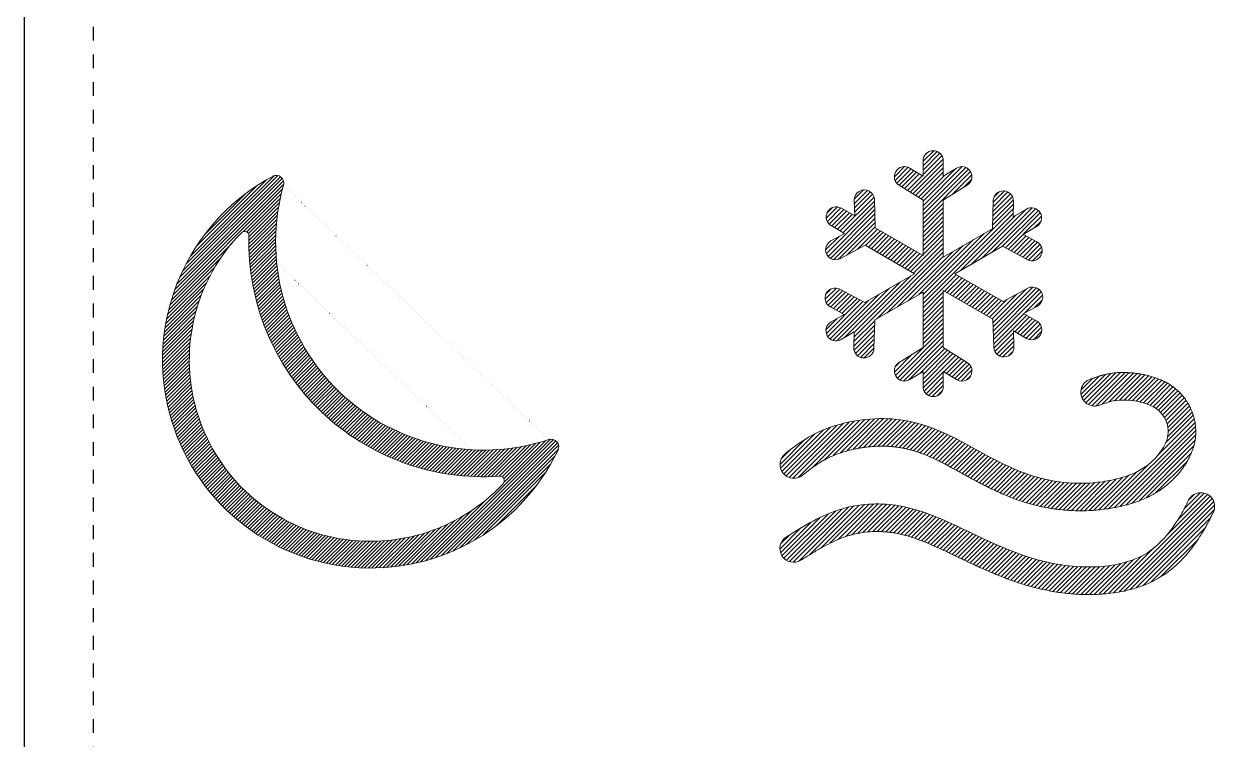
# Model space of a CAD drawing. Header units: inches. Extents: x 780 to 990, y -100 to 199.
# Drawn here: x 828.77 to 846.25, y 112.58 to 122.92 of the extents above; entities that cross this region are included whole.
import ezdxf

# ---------------------------------------------------------------- set-up
doc = ezdxf.new("R2010")
doc.units = ezdxf.units.IN
doc.header["$MEASUREMENT"] = 0
doc.linetypes.add('DOT', pattern=[0.2, 0.1, -0.1])
doc.layers.add('05___PRT_ALL_DTM_CSYS', color=7, linetype='Continuous')
pattern_1 = [(45, (-526.25476, 733.38733), (-0.0320920678, 0.0320920678), [])]

msp = doc.modelspace()

# ---------------------------------------------------------------- hatches: boundary and pattern name
at = {"lineweight": 0}
h = msp.add_hatch(dxfattribs=at)
h.set_pattern_fill('ANSI31', color=256, scale=0.014294)
h.set_pattern_definition(pattern_1)
h.paths.add_polyline_path([(842.052, 118.246), (842.052, 119.073), (842.77, 118.658), (842.782, 118.252, 1), (843.074, 118.261), (843.067, 118.487), (843.257, 118.377, 1), (843.403, 118.63), (843.213, 118.739), (843.412, 118.847, 1), (843.274, 119.104), (842.916, 118.911), (842.22, 119.313), (842.909, 119.71), (843.266, 119.518, 1), (843.405, 119.774), (843.205, 119.882), (843.4, 119.994, 1), (843.254, 120.247), (843.06, 120.134), (843.066, 120.36, 1), (842.775, 120.369), (842.763, 119.963), (842.052, 119.553), (842.052, 120.377), (842.398, 120.591, 1), (842.245, 120.839), (842.052, 120.72), (842.052, 120.945, 1), (841.761, 120.945), (841.761, 120.72), (841.568, 120.839, 1), (841.415, 120.591), (841.761, 120.377), (841.761, 119.578), (841.07, 119.977), (841.058, 120.383, 1), (840.766, 120.374), (840.773, 120.148), (840.579, 120.26, 1), (840.433, 120.008), (840.627, 119.895), (840.428, 119.788, 1), (840.566, 119.531), (840.924, 119.724), (841.636, 119.313), (840.917, 118.897), (840.559, 119.09, 1), (840.421, 118.833), (840.62, 118.726), (840.43, 118.616, 1), (840.575, 118.363), (840.766, 118.473), (840.759, 118.247, 1), (841.051, 118.238), (841.063, 118.645), (841.761, 119.048), (841.761, 118.246), (841.415, 118.032, 1), (841.568, 117.784), (841.761, 117.903), (841.761, 117.683, 1), (842.052, 117.683), (842.052, 117.903), (842.245, 117.784, 1), (842.398, 118.032)])
h = msp.add_hatch(dxfattribs=at)
h.set_pattern_fill('ANSI31', color=256, scale=0.014294)
h.set_pattern_definition(pattern_1)
edge = h.paths.add_edge_path()
edge.add_spline(control_points=[(844.294, 117.41), (844.348, 117.425), (844.53, 117.503), (844.854, 117.489), (845.219, 117.359), (845.341, 117.03), (845.203, 116.713), (844.934, 116.465), (844.325, 116.259), (843.553, 116.273), (842.621, 116.691), (841.782, 117.237), (840.785, 117.24), (840.142, 117.004), (839.868, 116.791), (839.771, 116.716)], knot_values=[0, 0, 0, 0, 65.140271, 222.199196, 361.606327, 479.114243, 573.466376, 741.124887, 881.120731, 1299.990096, 1581.52479, 2044.314533, 2415.681098, 2671.689272, 2811.552444, 2811.552444, 2811.552444, 2811.552444], degree=3, periodic=0)
edge.add_arc((839.892, 116.559), 0.199, 127.7745, 307.7745)
edge.add_spline(control_points=[(840.014, 116.401), (840.044, 116.424), (840.073, 116.446), (840.101, 116.468), (840.102, 116.469), (840.103, 116.469)], knot_values=[0, 0, 0, 0, 42.717438, 42.717438, 43.834968, 43.834968, 43.834968, 43.834968], degree=3, periodic=0)
edge.add_spline(control_points=[(840.103, 116.469), (840.129, 116.49), (840.156, 116.509), (840.207, 116.545), (840.232, 116.563), (840.259, 116.58), (840.261, 116.581), (840.263, 116.582)], knot_values=[43.834968, 43.834968, 43.834968, 43.834968, 85.434876, 85.434876, 128.152314, 128.152314, 131.911105, 131.911105, 131.911105, 131.911105], degree=3, periodic=0)
edge.add_spline(control_points=[(840.263, 116.582), (840.266, 116.584), (840.268, 116.585), (840.275, 116.59), (840.28, 116.593), (840.289, 116.598), (840.294, 116.601), (840.307, 116.609), (840.317, 116.614), (840.345, 116.63), (840.365, 116.64), (840.396, 116.656), (840.408, 116.661), (840.42, 116.667)], knot_values=[131.911105, 131.911105, 131.911105, 131.911105, 136.176627, 136.176627, 144.222933, 144.222933, 152.26924, 152.26924, 168.361852, 168.361852, 200.547077, 200.547077, 219.818605, 219.818605, 219.818605, 219.818605], degree=3, periodic=0)
edge.add_spline(control_points=[(840.42, 116.667), (840.454, 116.683), (840.489, 116.697), (840.547, 116.718), (840.569, 116.726), (840.592, 116.734)], knot_values=[219.818605, 219.818605, 219.818605, 219.818605, 274.268848, 274.268848, 307.697778, 307.697778, 307.697778, 307.697778], degree=3, periodic=0)
edge.add_spline(control_points=[(840.592, 116.734), (840.619, 116.742), (840.647, 116.75), (840.697, 116.764), (840.72, 116.769), (840.754, 116.777), (840.765, 116.78), (840.777, 116.782)], knot_values=[307.697778, 307.697778, 307.697778, 307.697778, 347.990619, 347.990619, 379.647558, 379.647558, 395.634463, 395.634463, 395.634463, 395.634463], degree=3, periodic=0)
edge.add_spline(control_points=[(840.777, 116.782), (840.777, 116.782), (840.778, 116.782), (840.791, 116.785), (840.803, 116.787), (840.834, 116.793), (840.853, 116.796), (840.872, 116.799)], knot_values=[395.634463, 395.634463, 395.634463, 395.634463, 396.519784, 396.519784, 413.392011, 413.392011, 439.599724, 439.599724, 439.599724, 439.599724], degree=3, periodic=0)
edge.add_spline(control_points=[(840.872, 116.799), (840.878, 116.8), (840.883, 116.801), (840.915, 116.806), (840.942, 116.809), (840.968, 116.812)], knot_values=[439.599724, 439.599724, 439.599724, 439.599724, 447.136464, 447.136464, 483.563684, 483.563684, 483.563684, 483.563684], degree=3, periodic=0)
edge.add_spline(control_points=[(840.968, 116.812), (840.991, 116.814), (841.014, 116.816), (841.046, 116.818), (841.055, 116.819), (841.065, 116.819)], knot_values=[483.563684, 483.563684, 483.563684, 483.563684, 514.62537, 514.62537, 527.519668, 527.519668, 527.519668, 527.519668], degree=3, periodic=0)
edge.add_spline(control_points=[(841.065, 116.819), (841.097, 116.821), (841.129, 116.822), (841.161, 116.822)], knot_values=[527.519668, 527.519668, 527.519668, 527.519668, 571.478828, 571.478828, 571.478828, 571.478828], degree=3, periodic=0)
edge.add_spline(control_points=[(841.161, 116.822), (841.185, 116.822), (841.209, 116.821), (841.272, 116.819), (841.311, 116.816), (841.349, 116.812)], knot_values=[571.478828, 571.478828, 571.478828, 571.478828, 604.816146, 604.816146, 659.405573, 659.405573, 659.405573, 659.405573], degree=3, periodic=0)
edge.add_spline(control_points=[(841.349, 116.812), (841.375, 116.809), (841.399, 116.806), (841.441, 116.799), (841.457, 116.796), (841.493, 116.789), (841.512, 116.785), (841.531, 116.781)], knot_values=[659.405573, 659.405573, 659.405573, 659.405573, 695.006921, 695.006921, 719.129431, 719.129431, 747.311688, 747.311688, 747.311688, 747.311688], degree=3, periodic=0)
edge.add_spline(control_points=[(841.531, 116.781), (841.545, 116.778), (841.558, 116.775), (841.603, 116.763), (841.635, 116.753), (841.681, 116.738), (841.694, 116.734), (841.707, 116.729)], knot_values=[747.311688, 747.311688, 747.311688, 747.311688, 767.374451, 767.374451, 815.619471, 815.619471, 835.281341, 835.281341, 835.281341, 835.281341], degree=3, periodic=0)
edge.add_spline(control_points=[(841.707, 116.729), (841.726, 116.722), (841.746, 116.715), (841.798, 116.694), (841.832, 116.68), (841.904, 116.648), (841.942, 116.63), (841.982, 116.611)], knot_values=[835.281341, 835.281341, 835.281341, 835.281341, 863.864491, 863.864491, 912.109511, 912.109511, 967.197932, 967.197932, 967.197932, 967.197932], degree=3, periodic=0)
edge.add_spline(control_points=[(841.982, 116.611), (841.992, 116.606), (842.002, 116.601), (842.061, 116.571), (842.112, 116.544), (842.215, 116.489), (842.267, 116.46), (842.374, 116.401), (842.428, 116.371), (842.511, 116.327), (842.538, 116.312), (842.573, 116.294), (842.581, 116.289), (842.589, 116.285)], knot_values=[967.197932, 967.197932, 967.197932, 967.197932, 981.15618, 981.15618, 1050.202848, 1050.202848, 1119.249517, 1119.249517, 1188.296185, 1188.296185, 1221.346262, 1221.346262, 1231.018258, 1231.018258, 1231.018258, 1231.018258], degree=3, periodic=0)
edge.add_spline(control_points=[(842.589, 116.285), (842.597, 116.281), (842.604, 116.277), (842.627, 116.266), (842.643, 116.258), (842.69, 116.234), (842.722, 116.218), (842.818, 116.172), (842.883, 116.142), (843.018, 116.086), (843.087, 116.06), (843.185, 116.026), (843.212, 116.017), (843.262, 116.002), (843.283, 115.996), (843.305, 115.99)], knot_values=[1231.018258, 1231.018258, 1231.018258, 1231.018258, 1239.89819, 1239.89819, 1258.450118, 1258.450118, 1295.553975, 1295.553975, 1369.761688, 1369.761688, 1443.969401, 1443.969401, 1472.564136, 1472.564136, 1494.613988, 1494.613988, 1494.613988, 1494.613988], degree=3, periodic=0)
edge.add_spline(control_points=[(843.305, 115.99), (843.305, 115.989), (843.306, 115.989), (843.319, 115.986), (843.333, 115.982), (843.358, 115.975), (843.371, 115.972), (843.395, 115.966), (843.407, 115.963), (843.444, 115.954), (843.468, 115.949), (843.542, 115.934), (843.592, 115.925), (843.663, 115.915), (843.684, 115.912), (843.706, 115.909)], knot_values=[1494.613988, 1494.613988, 1494.613988, 1494.613988, 1494.912231, 1494.912231, 1508.433042, 1508.433042, 1520.574814, 1520.574814, 1532.716586, 1532.716586, 1557.00013, 1557.00013, 1605.567219, 1605.567219, 1626.513055, 1626.513055, 1626.513055, 1626.513055], degree=3, periodic=0)
edge.add_spline(control_points=[(843.706, 115.909), (843.79, 115.899), (843.875, 115.893), (843.967, 115.89), (843.973, 115.89), (843.979, 115.89)], knot_values=[1626.513055, 1626.513055, 1626.513055, 1626.513055, 1708.554123, 1708.554123, 1714.440445, 1714.440445, 1714.440445, 1714.440445], degree=3, periodic=0)
edge.add_spline(control_points=[(843.979, 115.89), (844.07, 115.888), (844.162, 115.891), (844.253, 115.898)], knot_values=[1714.440445, 1714.440445, 1714.440445, 1714.440445, 1802.356802, 1802.356802, 1802.356802, 1802.356802], degree=3, periodic=0)
edge.add_spline(control_points=[(844.253, 115.898), (844.263, 115.899), (844.272, 115.9), (844.364, 115.908), (844.445, 115.92), (844.526, 115.935)], knot_values=[1802.356802, 1802.356802, 1802.356802, 1802.356802, 1811.541027, 1811.541027, 1890.261833, 1890.261833, 1890.261833, 1890.261833], degree=3, periodic=0)
edge.add_spline(control_points=[(844.526, 115.935), (844.551, 115.94), (844.576, 115.945), (844.611, 115.953), (844.622, 115.955), (844.643, 115.96), (844.653, 115.962), (844.673, 115.968), (844.683, 115.97), (844.714, 115.978), (844.734, 115.984), (844.77, 115.994), (844.784, 115.999), (844.799, 116.003)], knot_values=[1890.261833, 1890.261833, 1890.261833, 1890.261833, 1914.527932, 1914.527932, 1924.871615, 1924.871615, 1934.738317, 1934.738317, 1944.605018, 1944.605018, 1964.338421, 1964.338421, 1978.237391, 1978.237391, 1978.237391, 1978.237391], degree=3, periodic=0)
edge.add_spline(control_points=[(844.799, 116.003), (844.824, 116.011), (844.849, 116.02), (844.914, 116.044), (844.954, 116.06), (845, 116.082), (845.006, 116.085), (845.012, 116.088)], knot_values=[1978.237391, 1978.237391, 1978.237391, 1978.237391, 2001.602253, 2001.602253, 2038.866084, 2038.866084, 2044.200629, 2044.200629, 2044.200629, 2044.200629], degree=3, periodic=0)
edge.add_spline(control_points=[(845.012, 116.088), (845.021, 116.092), (845.03, 116.096), (845.052, 116.107), (845.064, 116.114), (845.083, 116.125), (845.09, 116.128), (845.11, 116.14), (845.123, 116.147), (845.142, 116.159), (845.148, 116.163), (845.154, 116.167)], knot_values=[2044.200629, 2044.200629, 2044.200629, 2044.200629, 2052.470199, 2052.470199, 2064.082646, 2064.082646, 2070.204338, 2070.204338, 2082.447722, 2082.447722, 2088.093113, 2088.093113, 2088.093113, 2088.093113], degree=3, periodic=0)
edge.add_spline(control_points=[(845.154, 116.167), (845.161, 116.171), (845.168, 116.175), (845.2, 116.197), (845.225, 116.215), (845.262, 116.243), (845.275, 116.253), (845.287, 116.264)], knot_values=[2088.093113, 2088.093113, 2088.093113, 2088.093113, 2094.691107, 2094.691107, 2119.177875, 2119.177875, 2132.042895, 2132.042895, 2132.042895, 2132.042895], degree=3, periodic=0)
edge.add_spline(control_points=[(845.287, 116.264), (845.317, 116.288), (845.345, 116.313), (845.385, 116.353), (845.397, 116.365), (845.409, 116.379)], knot_values=[2132.042895, 2132.042895, 2132.042895, 2132.042895, 2162.020922, 2162.020922, 2176.033749, 2176.033749, 2176.033749, 2176.033749], degree=3, periodic=0)
edge.add_spline(control_points=[(845.409, 116.379), (845.435, 116.406), (845.459, 116.434), (845.49, 116.474), (845.498, 116.484), (845.51, 116.5), (845.514, 116.505), (845.517, 116.511)], knot_values=[2176.033749, 2176.033749, 2176.033749, 2176.033749, 2204.86397, 2204.86397, 2215.161576, 2215.161576, 2219.971271, 2219.971271, 2219.971271, 2219.971271], degree=3, periodic=0)
edge.add_spline(control_points=[(845.517, 116.511), (845.529, 116.527), (845.541, 116.545), (845.555, 116.567), (845.558, 116.571), (845.564, 116.581), (845.567, 116.586), (845.575, 116.6), (845.581, 116.611), (845.587, 116.621), (845.587, 116.622), (845.588, 116.622)], knot_values=[2219.971271, 2219.971271, 2219.971271, 2219.971271, 2235.756789, 2235.756789, 2239.97562, 2239.97562, 2244.194451, 2244.194451, 2252.632113, 2252.632113, 2252.945579, 2252.945579, 2252.945579, 2252.945579], degree=3, periodic=0)
edge.add_spline(control_points=[(845.588, 116.622), (845.599, 116.642), (845.61, 116.663), (845.624, 116.693), (845.627, 116.701), (845.631, 116.708)], knot_values=[2252.945579, 2252.945579, 2252.945579, 2252.945579, 2269.507438, 2269.507438, 2274.940242, 2274.940242, 2274.940242, 2274.940242], degree=3, periodic=0)
edge.add_spline(control_points=[(845.631, 116.708), (845.637, 116.724), (845.644, 116.739), (845.65, 116.756)], knot_values=[2274.940242, 2274.940242, 2274.940242, 2274.940242, 2285.918559, 2285.918559, 2285.918559, 2285.918559], degree=3, periodic=0)
edge.add_spline(control_points=[(845.65, 116.756), (845.65, 116.757), (845.65, 116.757), (845.656, 116.774), (845.662, 116.79), (845.667, 116.807)], knot_values=[2285.918559, 2285.918559, 2285.918559, 2285.918559, 2286.382762, 2286.382762, 2296.900774, 2296.900774, 2296.900774, 2296.900774], degree=3, periodic=0)
edge.add_spline(control_points=[(845.667, 116.807), (845.67, 116.817), (845.673, 116.827), (845.678, 116.845), (845.68, 116.853), (845.682, 116.861)], knot_values=[2296.900774, 2296.900774, 2296.900774, 2296.900774, 2303.258086, 2303.258086, 2307.898546, 2307.898546, 2307.898546, 2307.898546], degree=3, periodic=0)
edge.add_spline(control_points=[(845.682, 116.861), (845.685, 116.876), (845.688, 116.892), (845.692, 116.912), (845.692, 116.915), (845.693, 116.918)], knot_values=[2307.898546, 2307.898546, 2307.898546, 2307.898546, 2317.032934, 2317.032934, 2318.835121, 2318.835121, 2318.835121, 2318.835121], degree=3, periodic=0)
edge.add_spline(control_points=[(845.693, 116.918), (845.696, 116.94), (845.698, 116.962), (845.7, 116.99), (845.701, 116.995), (845.701, 117.006), (845.701, 117.012), (845.701, 117.025), (845.701, 117.033), (845.701, 117.041)], knot_values=[2318.835121, 2318.835121, 2318.835121, 2318.835121, 2330.807782, 2330.807782, 2333.731941, 2333.731941, 2336.656099, 2336.656099, 2340.86562, 2340.86562, 2340.86562, 2340.86562], degree=3, periodic=0)
edge.add_spline(control_points=[(845.701, 117.041), (845.701, 117.044), (845.701, 117.047), (845.701, 117.072), (845.699, 117.093), (845.695, 117.13), (845.693, 117.146), (845.691, 117.161)], knot_values=[2340.86562, 2340.86562, 2340.86562, 2340.86562, 2342.504415, 2342.504415, 2354.201048, 2354.201048, 2362.863739, 2362.863739, 2362.863739, 2362.863739], degree=3, periodic=0)
edge.add_spline(control_points=[(845.691, 117.161), (845.688, 117.175), (845.686, 117.189), (845.677, 117.227), (845.671, 117.251), (845.663, 117.275)], knot_values=[2362.863739, 2362.863739, 2362.863739, 2362.863739, 2370.738417, 2370.738417, 2384.858911, 2384.858911, 2384.858911, 2384.858911], degree=3, periodic=0)
edge.add_spline(control_points=[(845.663, 117.275), (845.662, 117.279), (845.661, 117.283), (845.65, 117.314), (845.639, 117.341), (845.625, 117.372), (845.623, 117.377), (845.621, 117.381)], knot_values=[2384.858911, 2384.858911, 2384.858911, 2384.858911, 2387.275786, 2387.275786, 2403.813155, 2403.813155, 2406.773086, 2406.773086, 2406.773086, 2406.773086], degree=3, periodic=0)
edge.add_spline(control_points=[(845.621, 117.381), (845.61, 117.403), (845.599, 117.424), (845.579, 117.457), (845.571, 117.47), (845.563, 117.482)], knot_values=[2406.773086, 2406.773086, 2406.773086, 2406.773086, 2420.350524, 2420.350524, 2428.821061, 2428.821061, 2428.821061, 2428.821061], degree=3, periodic=0)
edge.add_spline(control_points=[(845.563, 117.482), (845.555, 117.494), (845.547, 117.506), (845.532, 117.525), (845.526, 117.533), (845.514, 117.548), (845.509, 117.554), (845.5, 117.564), (845.496, 117.568), (845.492, 117.573), (845.491, 117.574), (845.49, 117.575)], knot_values=[2428.821061, 2428.821061, 2428.821061, 2428.821061, 2436.887892, 2436.887892, 2442.438285, 2442.438285, 2447.050618, 2447.050618, 2449.928338, 2449.928338, 2450.752925, 2450.752925, 2450.752925, 2450.752925], degree=3, periodic=0)
edge.add_spline(control_points=[(845.49, 117.575), (845.484, 117.582), (845.477, 117.589), (845.457, 117.61), (845.442, 117.624), (845.419, 117.643), (845.412, 117.65), (845.404, 117.656)], knot_values=[2450.752925, 2450.752925, 2450.752925, 2450.752925, 2455.683777, 2455.683777, 2467.149876, 2467.149876, 2472.76123, 2472.76123, 2472.76123, 2472.76123], degree=3, periodic=0)
edge.add_spline(control_points=[(845.404, 117.656), (845.396, 117.662), (845.388, 117.668), (845.365, 117.686), (845.349, 117.696), (845.327, 117.711), (845.321, 117.715), (845.315, 117.718)], knot_values=[2472.76123, 2472.76123, 2472.76123, 2472.76123, 2478.615974, 2478.615974, 2490.082073, 2490.082073, 2494.704424, 2494.704424, 2494.704424, 2494.704424], degree=3, periodic=0)
edge.add_spline(control_points=[(845.315, 117.718), (845.298, 117.728), (845.282, 117.738), (845.243, 117.758), (845.221, 117.769), (845.193, 117.781), (845.187, 117.783), (845.181, 117.786)], knot_values=[2494.704424, 2494.704424, 2494.704424, 2494.704424, 2506.597585, 2506.597585, 2523.113098, 2523.113098, 2527.717457, 2527.717457, 2527.717457, 2527.717457], degree=3, periodic=0)
edge.add_spline(control_points=[(845.181, 117.786), (845.165, 117.792), (845.149, 117.798), (845.112, 117.812), (845.091, 117.819), (845.051, 117.831), (845.032, 117.836), (845.013, 117.84)], knot_values=[2527.717457, 2527.717457, 2527.717457, 2527.717457, 2539.628611, 2539.628611, 2556.144123, 2556.144123, 2571.590607, 2571.590607, 2571.590607, 2571.590607], degree=3, periodic=0)
edge.add_spline(control_points=[(845.013, 117.84), (845.012, 117.841), (845.01, 117.841), (844.995, 117.845), (844.981, 117.848), (844.962, 117.852), (844.958, 117.853), (844.95, 117.855), (844.947, 117.856), (844.941, 117.857), (844.937, 117.857), (844.928, 117.859), (844.921, 117.861), (844.902, 117.864), (844.889, 117.866), (844.87, 117.87), (844.864, 117.871), (844.858, 117.871)], knot_values=[2571.590607, 2571.590607, 2571.590607, 2571.590607, 2572.659636, 2572.659636, 2584.531468, 2584.531468, 2588.436174, 2588.436174, 2591.194915, 2591.194915, 2593.953656, 2593.953656, 2599.471139, 2599.471139, 2610.506103, 2610.506103, 2615.586444, 2615.586444, 2615.586444, 2615.586444], degree=3, periodic=0)
edge.add_spline(control_points=[(844.858, 117.871), (844.837, 117.874), (844.817, 117.877), (844.763, 117.883), (844.729, 117.885), (844.695, 117.887)], knot_values=[2615.586444, 2615.586444, 2615.586444, 2615.586444, 2632.576032, 2632.576032, 2659.560007, 2659.560007, 2659.560007, 2659.560007], degree=3, periodic=0)
edge.add_spline(control_points=[(844.695, 117.887), (844.692, 117.887), (844.688, 117.887), (844.647, 117.888), (844.608, 117.887), (844.554, 117.883), (844.538, 117.882), (844.523, 117.88)], knot_values=[2659.560007, 2659.560007, 2659.560007, 2659.560007, 2662.294565, 2662.294565, 2692.013098, 2692.013098, 2703.553791, 2703.553791, 2703.553791, 2703.553791], degree=3, periodic=0)
edge.add_spline(control_points=[(844.523, 117.88), (844.499, 117.878), (844.474, 117.874), (844.441, 117.868), (844.433, 117.867), (844.407, 117.862), (844.39, 117.858), (844.369, 117.852), (844.365, 117.851), (844.357, 117.849), (844.355, 117.849), (844.349, 117.847), (844.347, 117.846), (844.345, 117.846), (844.345, 117.846), (844.344, 117.846)], knot_values=[2703.553791, 2703.553791, 2703.553791, 2703.553791, 2721.731631, 2721.731631, 2727.952028, 2727.952028, 2740.392823, 2740.392823, 2743.602602, 2743.602602, 2745.701382, 2745.701382, 2747.41965, 2747.41965, 2747.481554, 2747.481554, 2747.481554, 2747.481554], degree=3, periodic=0)
edge.add_spline(control_points=[(844.344, 117.846), (844.342, 117.845), (844.34, 117.844), (844.333, 117.842), (844.329, 117.841), (844.316, 117.837), (844.308, 117.835), (844.285, 117.827), (844.272, 117.823), (844.248, 117.814), (844.237, 117.81), (844.223, 117.805), (844.219, 117.804), (844.215, 117.802)], knot_values=[2747.481554, 2747.481554, 2747.481554, 2747.481554, 2749.137919, 2749.137919, 2752.574456, 2752.574456, 2759.447529, 2759.447529, 2772.21603, 2772.21603, 2784.984531, 2784.984531, 2791.458241, 2791.458241, 2791.458241, 2791.458241], degree=3, periodic=0)
edge.add_spline(control_points=[(844.215, 117.802), (844.211, 117.801), (844.207, 117.8), (844.197, 117.796), (844.191, 117.795), (844.186, 117.793), (844.185, 117.793), (844.184, 117.793)], knot_values=[2791.458241, 2791.458241, 2791.458241, 2791.458241, 2797.753032, 2797.753032, 2810.521533, 2810.521533, 2813.438227, 2813.438227, 2813.438227, 2813.438227], degree=3, periodic=0)
edge.add_arc((844.239, 117.601), 0.199, 107.1931, 286.0273)
edge = h.paths.add_edge_path()
edge.add_spline(control_points=[(845.598, 116.042), (845.565, 115.978), (845.408, 115.674), (845.036, 115.197), (844.217, 115.03), (843.345, 115.156), (842.427, 115.577), (841.516, 116.03), (840.532, 115.976), (840.015, 115.656), (839.785, 115.514)], knot_values=[0, 0, 0, 0, 0.170395, 0.678477, 1.231638, 1.815234, 2.514576, 3.346273, 3.899385, 4.521497, 4.521497, 4.521497, 4.521497], degree=3, periodic=0)
edge.add_arc((839.889, 115.345), 0.199, 121.6952, 301.6952)
edge.add_spline(control_points=[(839.994, 115.175), (840.044, 115.206), (840.093, 115.237), (840.189, 115.295), (840.236, 115.323), (840.329, 115.375), (840.375, 115.399), (840.464, 115.444), (840.509, 115.464), (840.587, 115.496), (840.621, 115.509), (840.667, 115.524), (840.679, 115.528), (840.697, 115.534), (840.703, 115.535), (840.716, 115.539), (840.722, 115.541), (840.741, 115.546), (840.754, 115.549), (840.792, 115.558), (840.818, 115.563), (840.896, 115.577), (840.948, 115.583), (841.053, 115.59), (841.107, 115.591), (841.183, 115.587), (841.207, 115.586), (841.247, 115.582), (841.264, 115.58), (841.29, 115.577), (841.298, 115.576), (841.313, 115.574), (841.32, 115.573), (841.333, 115.571), (841.34, 115.57), (841.36, 115.566), (841.373, 115.564), (841.413, 115.556), (841.44, 115.55), (841.513, 115.532), (841.559, 115.519), (841.652, 115.489), (841.699, 115.472), (841.794, 115.435), (841.842, 115.415), (841.94, 115.372), (841.989, 115.35), (842.09, 115.303), (842.141, 115.279), (842.215, 115.244), (842.238, 115.233), (842.275, 115.214), (842.29, 115.207), (842.322, 115.192), (842.338, 115.184), (842.371, 115.169), (842.387, 115.161), (842.437, 115.138), (842.47, 115.122), (842.571, 115.075), (842.639, 115.045), (842.777, 114.985), (842.847, 114.956), (842.989, 114.901), (843.062, 114.875), (843.167, 114.84), (843.199, 114.83), (843.251, 114.814), (843.273, 114.808), (843.312, 114.797), (843.331, 114.792), (843.368, 114.782), (843.386, 114.777), (843.443, 114.763), (843.48, 114.755), (843.594, 114.731), (843.671, 114.717), (843.826, 114.696), (843.905, 114.688), (844.064, 114.679), (844.144, 114.678), (844.242, 114.68), (844.258, 114.681), (844.292, 114.683), (844.309, 114.683), (844.36, 114.687), (844.394, 114.689), (844.486, 114.699), (844.544, 114.707), (844.661, 114.728), (844.72, 114.741), (844.838, 114.773), (844.896, 114.793), (844.999, 114.833), (845.043, 114.852), (845.13, 114.896), (845.173, 114.921), (845.225, 114.954), (845.234, 114.96), (845.253, 114.972), (845.262, 114.979), (845.289, 114.998), (845.307, 115.011), (845.363, 115.055), (845.399, 115.086), (845.469, 115.151), (845.502, 115.184), (845.564, 115.252), (845.594, 115.287), (845.65, 115.358), (845.676, 115.394), (845.727, 115.466), (845.751, 115.502), (845.787, 115.56), (845.8, 115.581), (845.818, 115.611), (845.823, 115.62), (845.834, 115.639), (845.839, 115.648), (845.855, 115.676), (845.865, 115.694), (845.894, 115.748), (845.912, 115.782), (845.937, 115.831), (845.944, 115.845), (845.952, 115.86)], knot_values=[0, 0, 0, 0, 66.526872, 66.526872, 133.053745, 133.053745, 199.580617, 199.580617, 266.10749, 266.10749, 319.023069, 319.023069, 337.628551, 337.628551, 347.342568, 347.342568, 357.056584, 357.056584, 376.484616, 376.484616, 415.340681, 415.340681, 490.972095, 490.972095, 566.60351, 566.60351, 600.608803, 600.608803, 625.303041, 625.303041, 637.64852, 637.64852, 647.42415, 647.42415, 657.199781, 657.199781, 676.751041, 676.751041, 715.853562, 715.853562, 781.245779, 781.245779, 846.637997, 846.637997, 912.030215, 912.030215, 977.422432, 977.422432, 1042.81465, 1042.81465, 1071.410239, 1071.410239, 1089.997304, 1089.997304, 1110.203295, 1110.203295, 1130.409285, 1130.409285, 1170.821267, 1170.821267, 1251.645229, 1251.645229, 1332.469192, 1332.469192, 1413.293155, 1413.293155, 1447.212899, 1447.212899, 1469.75576, 1469.75576, 1489.27219, 1489.27219, 1508.788619, 1508.788619, 1547.821479, 1547.821479, 1625.887197, 1625.887197, 1703.952916, 1703.952916, 1782.018634, 1782.018634, 1798.193346, 1798.193346, 1814.368058, 1814.368058, 1846.717481, 1846.717481, 1900.825903, 1900.825903, 1954.934324, 1954.934324, 2009.042746, 2009.042746, 2050.244408, 2050.244408, 2091.446071, 2091.446071, 2100.757063, 2100.757063, 2110.068054, 2110.068054, 2128.690038, 2128.690038, 2169.872777, 2169.872777, 2211.055516, 2211.055516, 2252.238255, 2252.238255, 2293.420994, 2293.420994, 2334.603734, 2334.603734, 2358.334404, 2358.334404, 2368.931624, 2368.931624, 2379.528845, 2379.528845, 2400.723286, 2400.723286, 2442.532065, 2442.532065, 2461.241106, 2461.241106, 2461.241106, 2461.241106], degree=3, periodic=0)
edge.add_arc((845.775, 115.951), 0.199, 332.7084, 512.7084)
at = {"layer": '05___PRT_ALL_DTM_CSYS'}
h = msp.add_hatch(dxfattribs=at)
h.set_pattern_fill('ANSI31', color=256, scale=0.0115)
h.set_pattern_definition([(45, (-2472.18729, 1727.716106), (-0.02581823635, 0.02581823635), [])])
edge = h.paths.add_edge_path(flags=16)
edge.add_arc((833.776, 118.068), 2.62, 135.4447, 316.9577)
edge.add_arc((835.643, 116.324), 0.0643, 316.9577, 453.8785)
edge.add_arc((835.409, 119.772), 3.392, 178.5239, 273.8785, ccw=False)
edge.add_arc((831.955, 119.861), 0.0643, 358.5239, 495.4447)
edge = h.paths.add_edge_path()
edge.add_arc((832.412, 120.623), 0.11, 344.1532, 478.0886)
edge.add_arc((833.776, 118.068), 3.006, 118.0886, 334.3138)
edge.add_arc((836.385, 116.813), 0.11, 334.3138, 468.2492)
edge.add_arc((835.409, 119.772), 3.006, 164.1532, 288.2492, ccw=False)

# ---------------------------------------------------------------- linework, layer by layer
at = {"color": 130, "linetype": 'Continuous'}
msp.add_line((828.77, 156.881), (828.77, 100.881), dxfattribs=at)
at = {"color": 10, "linetype": 'DOT', "ltscale": 2}
msp.add_lwpolyline([(896.77, 155.881), (896.77, 101.881), (829.77, 101.881), (829.77, 155.881)], close=True, dxfattribs=at)
at = {"lineweight": 0}
for points in [[(842.052, 119.553), (842.052, 120.377), (842.398, 120.591, 1), (842.245, 120.839), (842.052, 120.72), (842.052, 120.945, 1), (841.761, 120.945), (841.761, 120.72), (841.568, 120.839, 1), (841.415, 120.591), (841.761, 120.377), (841.761, 119.578)], [(841.761, 119.578), (841.07, 119.977), (841.058, 120.383, 1), (840.766, 120.374), (840.773, 120.148), (840.579, 120.26, 1), (840.433, 120.008), (840.627, 119.895), (840.428, 119.788, 1), (840.566, 119.531), (840.924, 119.724), (841.636, 119.313)], [(842.22, 119.313), (842.22, 119.313), (842.909, 119.71), (843.266, 119.518, 1), (843.405, 119.774), (843.205, 119.882), (843.4, 119.994, 1), (843.254, 120.247), (843.06, 120.134), (843.066, 120.36, 1), (842.775, 120.369), (842.763, 119.963), (842.052, 119.553)], [(841.636, 119.313), (840.917, 118.897), (840.559, 119.09, 1), (840.421, 118.833), (840.62, 118.726), (840.43, 118.616, 1), (840.575, 118.363), (840.766, 118.473), (840.759, 118.247, 1), (841.051, 118.238), (841.063, 118.645), (841.761, 119.048), (841.761, 119.048)], [(842.052, 119.073), (842.77, 118.658), (842.782, 118.252, 1), (843.074, 118.261), (843.067, 118.487), (843.257, 118.377, 1), (843.403, 118.63), (843.213, 118.739), (843.412, 118.847, 1), (843.274, 119.104), (842.916, 118.911), (842.22, 119.313), (842.22, 119.313)], [(841.761, 119.048), (841.761, 118.246), (841.415, 118.032, 1), (841.568, 117.784), (841.761, 117.903), (841.761, 117.683, 1), (842.052, 117.683), (842.052, 117.903), (842.245, 117.784, 1), (842.398, 118.032), (842.052, 118.246), (842.052, 119.073)], [(844.18, 117.791, 1.016266), (844.304, 117.413)], [(839.771, 116.716, 1), (840.014, 116.401)], [(845.952, 115.86, 1), (845.598, 116.042)], [(839.785, 115.514, 1), (839.994, 115.175)]]:
    msp.add_lwpolyline(points, format="xyb", dxfattribs=at)
for centre, radius, start, end in [((833.776, 118.068), 3.006, 118.0886, 334.3138), ((832.412, 120.623), 0.11, 344.1532, 118.0886), ((835.409, 119.772), 3.006, 164.1532, 288.2492), ((831.955, 119.861), 0.0643, 358.5239, 135.4447), ((833.776, 118.068), 2.62, 135.4447, 316.9577), ((835.409, 119.772), 3.392, 178.5239, 273.8785), ((836.385, 116.813), 0.11, 334.3138, 108.2492), ((835.643, 116.324), 0.0643, 316.9577, 93.8785)]:
    msp.add_arc(centre, radius, start, end, dxfattribs=at)
for points, knots in [([(844.344, 117.846), (844.342, 117.845), (844.34, 117.844), (844.333, 117.842), (844.329, 117.841), (844.316, 117.837), (844.308, 117.835), (844.285, 117.827), (844.272, 117.823), (844.248, 117.814), (844.237, 117.81), (844.223, 117.805), (844.219, 117.804), (844.215, 117.802)], [2747.481554, 2747.481554, 2747.481554, 2747.481554, 2749.137919, 2749.137919, 2752.574456, 2752.574456, 2759.447529, 2759.447529, 2772.21603, 2772.21603, 2784.984531, 2784.984531, 2791.458241, 2791.458241, 2791.458241, 2791.458241]), ([(844.523, 117.88), (844.499, 117.878), (844.474, 117.874), (844.441, 117.868), (844.433, 117.867), (844.407, 117.862), (844.39, 117.858), (844.369, 117.852), (844.365, 117.851), (844.357, 117.849), (844.355, 117.849), (844.349, 117.847), (844.347, 117.846), (844.345, 117.846), (844.345, 117.846), (844.344, 117.846)], [2703.553791, 2703.553791, 2703.553791, 2703.553791, 2721.731631, 2721.731631, 2727.952028, 2727.952028, 2740.392823, 2740.392823, 2743.602602, 2743.602602, 2745.701382, 2745.701382, 2747.41965, 2747.41965, 2747.481554, 2747.481554, 2747.481554, 2747.481554]), ([(844.695, 117.887), (844.692, 117.887), (844.688, 117.887), (844.647, 117.888), (844.608, 117.887), (844.554, 117.883), (844.538, 117.882), (844.523, 117.88)], [2659.560007, 2659.560007, 2659.560007, 2659.560007, 2662.294565, 2662.294565, 2692.013098, 2692.013098, 2703.553791, 2703.553791, 2703.553791, 2703.553791]), ([(844.858, 117.871), (844.837, 117.874), (844.817, 117.877), (844.763, 117.883), (844.729, 117.885), (844.695, 117.887)], [2615.586444, 2615.586444, 2615.586444, 2615.586444, 2632.576032, 2632.576032, 2659.560007, 2659.560007, 2659.560007, 2659.560007]), ([(845.013, 117.84), (845.012, 117.841), (845.01, 117.841), (844.995, 117.845), (844.981, 117.848), (844.962, 117.852), (844.958, 117.853), (844.95, 117.855), (844.947, 117.856), (844.941, 117.857), (844.937, 117.857), (844.928, 117.859), (844.921, 117.861), (844.902, 117.864), (844.889, 117.866), (844.87, 117.87), (844.864, 117.871), (844.858, 117.871)], [2571.590607, 2571.590607, 2571.590607, 2571.590607, 2572.659636, 2572.659636, 2584.531468, 2584.531468, 2588.436174, 2588.436174, 2591.194915, 2591.194915, 2593.953656, 2593.953656, 2599.471139, 2599.471139, 2610.506103, 2610.506103, 2615.586444, 2615.586444, 2615.586444, 2615.586444]), ([(845.181, 117.786), (845.165, 117.792), (845.149, 117.798), (845.112, 117.812), (845.091, 117.819), (845.051, 117.831), (845.032, 117.836), (845.013, 117.84)], [2527.717457, 2527.717457, 2527.717457, 2527.717457, 2539.628611, 2539.628611, 2556.144123, 2556.144123, 2571.590607, 2571.590607, 2571.590607, 2571.590607]), ([(844.215, 117.802), (844.211, 117.801), (844.207, 117.8), (844.197, 117.796), (844.191, 117.795), (844.186, 117.793), (844.185, 117.793), (844.184, 117.793)], [2791.458241, 2791.458241, 2791.458241, 2791.458241, 2797.753032, 2797.753032, 2810.521533, 2810.521533, 2813.438227, 2813.438227, 2813.438227, 2813.438227]), ([(845.315, 117.718), (845.298, 117.728), (845.282, 117.738), (845.243, 117.758), (845.221, 117.769), (845.193, 117.781), (845.187, 117.783), (845.181, 117.786)], [2494.704424, 2494.704424, 2494.704424, 2494.704424, 2506.597585, 2506.597585, 2523.113098, 2523.113098, 2527.717457, 2527.717457, 2527.717457, 2527.717457]), ([(845.404, 117.656), (845.396, 117.662), (845.388, 117.668), (845.365, 117.686), (845.349, 117.696), (845.327, 117.711), (845.321, 117.715), (845.315, 117.718)], [2472.76123, 2472.76123, 2472.76123, 2472.76123, 2478.615974, 2478.615974, 2490.082073, 2490.082073, 2494.704424, 2494.704424, 2494.704424, 2494.704424]), ([(845.49, 117.575), (845.484, 117.582), (845.477, 117.589), (845.457, 117.61), (845.442, 117.624), (845.419, 117.643), (845.412, 117.65), (845.404, 117.656)], [2450.752925, 2450.752925, 2450.752925, 2450.752925, 2455.683777, 2455.683777, 2467.149876, 2467.149876, 2472.76123, 2472.76123, 2472.76123, 2472.76123]), ([(844.294, 117.41), (844.348, 117.425), (844.53, 117.503), (844.854, 117.489), (845.219, 117.359), (845.341, 117.03), (845.203, 116.713), (844.934, 116.465), (844.325, 116.259), (843.553, 116.273), (842.621, 116.691), (841.782, 117.237), (840.785, 117.24), (840.142, 117.004), (839.868, 116.791), (839.771, 116.716)], [0, 0, 0, 0, 65.140271, 222.199196, 361.606327, 479.114243, 573.466376, 741.124887, 881.120731, 1299.990096, 1581.52479, 2044.314533, 2415.681098, 2671.689272, 2811.552444, 2811.552444, 2811.552444, 2811.552444]), ([(845.563, 117.482), (845.555, 117.494), (845.547, 117.506), (845.532, 117.525), (845.526, 117.533), (845.514, 117.548), (845.509, 117.554), (845.5, 117.564), (845.496, 117.568), (845.492, 117.573), (845.491, 117.574), (845.49, 117.575)], [2428.821061, 2428.821061, 2428.821061, 2428.821061, 2436.887892, 2436.887892, 2442.438285, 2442.438285, 2447.050618, 2447.050618, 2449.928338, 2449.928338, 2450.752925, 2450.752925, 2450.752925, 2450.752925]), ([(845.621, 117.381), (845.61, 117.403), (845.599, 117.424), (845.579, 117.457), (845.571, 117.47), (845.563, 117.482)], [2406.773086, 2406.773086, 2406.773086, 2406.773086, 2420.350524, 2420.350524, 2428.821061, 2428.821061, 2428.821061, 2428.821061]), ([(845.663, 117.275), (845.662, 117.279), (845.661, 117.283), (845.65, 117.314), (845.639, 117.341), (845.625, 117.372), (845.623, 117.377), (845.621, 117.381)], [2384.858911, 2384.858911, 2384.858911, 2384.858911, 2387.275786, 2387.275786, 2403.813155, 2403.813155, 2406.773086, 2406.773086, 2406.773086, 2406.773086]), ([(845.691, 117.161), (845.688, 117.175), (845.686, 117.189), (845.677, 117.227), (845.671, 117.251), (845.663, 117.275)], [2362.863739, 2362.863739, 2362.863739, 2362.863739, 2370.738417, 2370.738417, 2384.858911, 2384.858911, 2384.858911, 2384.858911]), ([(845.701, 117.041), (845.701, 117.044), (845.701, 117.047), (845.701, 117.072), (845.699, 117.093), (845.695, 117.13), (845.693, 117.146), (845.691, 117.161)], [2340.86562, 2340.86562, 2340.86562, 2340.86562, 2342.504415, 2342.504415, 2354.201048, 2354.201048, 2362.863739, 2362.863739, 2362.863739, 2362.863739]), ([(845.693, 116.918), (845.696, 116.94), (845.698, 116.962), (845.7, 116.99), (845.701, 116.995), (845.701, 117.006), (845.701, 117.012), (845.701, 117.025), (845.701, 117.033), (845.701, 117.041)], [2318.835121, 2318.835121, 2318.835121, 2318.835121, 2330.807782, 2330.807782, 2333.731941, 2333.731941, 2336.656099, 2336.656099, 2340.86562, 2340.86562, 2340.86562, 2340.86562]), ([(840.592, 116.734), (840.619, 116.742), (840.647, 116.75), (840.697, 116.764), (840.72, 116.769), (840.754, 116.777), (840.765, 116.78), (840.777, 116.782)], [307.697778, 307.697778, 307.697778, 307.697778, 347.990619, 347.990619, 379.647558, 379.647558, 395.634463, 395.634463, 395.634463, 395.634463]), ([(840.777, 116.782), (840.777, 116.782), (840.778, 116.782), (840.791, 116.785), (840.803, 116.787), (840.834, 116.793), (840.853, 116.796), (840.872, 116.799)], [395.634463, 395.634463, 395.634463, 395.634463, 396.519784, 396.519784, 413.392011, 413.392011, 439.599724, 439.599724, 439.599724, 439.599724]), ([(840.872, 116.799), (840.878, 116.8), (840.883, 116.801), (840.915, 116.806), (840.942, 116.809), (840.968, 116.812)], [439.599724, 439.599724, 439.599724, 439.599724, 447.136464, 447.136464, 483.563684, 483.563684, 483.563684, 483.563684]), ([(840.968, 116.812), (840.991, 116.814), (841.014, 116.816), (841.046, 116.818), (841.055, 116.819), (841.065, 116.819)], [483.563684, 483.563684, 483.563684, 483.563684, 514.62537, 514.62537, 527.519668, 527.519668, 527.519668, 527.519668]), ([(841.161, 116.822), (841.185, 116.822), (841.209, 116.821), (841.272, 116.819), (841.311, 116.816), (841.349, 116.812)], [571.478828, 571.478828, 571.478828, 571.478828, 604.816146, 604.816146, 659.405573, 659.405573, 659.405573, 659.405573]), ([(841.349, 116.812), (841.375, 116.809), (841.399, 116.806), (841.441, 116.799), (841.457, 116.796), (841.493, 116.789), (841.512, 116.785), (841.531, 116.781)], [659.405573, 659.405573, 659.405573, 659.405573, 695.006921, 695.006921, 719.129431, 719.129431, 747.311688, 747.311688, 747.311688, 747.311688]), ([(841.531, 116.781), (841.545, 116.778), (841.558, 116.775), (841.603, 116.763), (841.635, 116.753), (841.681, 116.738), (841.694, 116.734), (841.707, 116.729)], [747.311688, 747.311688, 747.311688, 747.311688, 767.374451, 767.374451, 815.619471, 815.619471, 835.281341, 835.281341, 835.281341, 835.281341]), ([(845.65, 116.756), (845.65, 116.757), (845.65, 116.757), (845.656, 116.774), (845.662, 116.79), (845.667, 116.807)], [2285.918559, 2285.918559, 2285.918559, 2285.918559, 2286.382762, 2286.382762, 2296.900774, 2296.900774, 2296.900774, 2296.900774]), ([(845.667, 116.807), (845.67, 116.817), (845.673, 116.827), (845.678, 116.845), (845.68, 116.853), (845.682, 116.861)], [2296.900774, 2296.900774, 2296.900774, 2296.900774, 2303.258086, 2303.258086, 2307.898546, 2307.898546, 2307.898546, 2307.898546]), ([(845.682, 116.861), (845.685, 116.876), (845.688, 116.892), (845.692, 116.912), (845.692, 116.915), (845.693, 116.918)], [2307.898546, 2307.898546, 2307.898546, 2307.898546, 2317.032934, 2317.032934, 2318.835121, 2318.835121, 2318.835121, 2318.835121]), ([(840.263, 116.582), (840.266, 116.584), (840.268, 116.585), (840.275, 116.59), (840.28, 116.593), (840.289, 116.598), (840.294, 116.601), (840.307, 116.609), (840.317, 116.614), (840.345, 116.63), (840.365, 116.64), (840.396, 116.656), (840.408, 116.661), (840.42, 116.667)], [131.911105, 131.911105, 131.911105, 131.911105, 136.176627, 136.176627, 144.222933, 144.222933, 152.26924, 152.26924, 168.361852, 168.361852, 200.547077, 200.547077, 219.818605, 219.818605, 219.818605, 219.818605]), ([(840.42, 116.667), (840.454, 116.683), (840.489, 116.697), (840.547, 116.718), (840.569, 116.726), (840.592, 116.734)], [219.818605, 219.818605, 219.818605, 219.818605, 274.268848, 274.268848, 307.697778, 307.697778, 307.697778, 307.697778]), ([(841.707, 116.729), (841.726, 116.722), (841.746, 116.715), (841.798, 116.694), (841.832, 116.68), (841.904, 116.648), (841.942, 116.63), (841.982, 116.611)], [835.281341, 835.281341, 835.281341, 835.281341, 863.864491, 863.864491, 912.109511, 912.109511, 967.197932, 967.197932, 967.197932, 967.197932]), ([(841.982, 116.611), (841.992, 116.606), (842.002, 116.601), (842.061, 116.571), (842.112, 116.544), (842.215, 116.489), (842.267, 116.46), (842.374, 116.401), (842.428, 116.371), (842.511, 116.327), (842.538, 116.312), (842.573, 116.294), (842.581, 116.289), (842.589, 116.285)], [967.197932, 967.197932, 967.197932, 967.197932, 981.15618, 981.15618, 1050.202848, 1050.202848, 1119.249517, 1119.249517, 1188.296185, 1188.296185, 1221.346262, 1221.346262, 1231.018258, 1231.018258, 1231.018258, 1231.018258]), ([(845.517, 116.511), (845.529, 116.527), (845.541, 116.545), (845.555, 116.567), (845.558, 116.571), (845.564, 116.581), (845.567, 116.586), (845.575, 116.6), (845.581, 116.611), (845.587, 116.621), (845.587, 116.622), (845.588, 116.622)], [2219.971271, 2219.971271, 2219.971271, 2219.971271, 2235.756789, 2235.756789, 2239.97562, 2239.97562, 2244.194451, 2244.194451, 2252.632113, 2252.632113, 2252.945579, 2252.945579, 2252.945579, 2252.945579]), ([(845.588, 116.622), (845.599, 116.642), (845.61, 116.663), (845.624, 116.693), (845.627, 116.701), (845.631, 116.708)], [2252.945579, 2252.945579, 2252.945579, 2252.945579, 2269.507438, 2269.507438, 2274.940242, 2274.940242, 2274.940242, 2274.940242]), ([(840.014, 116.401), (840.044, 116.424), (840.073, 116.446), (840.101, 116.468), (840.102, 116.469), (840.103, 116.469)], [0, 0, 0, 0, 42.717438, 42.717438, 43.834968, 43.834968, 43.834968, 43.834968]), ([(840.103, 116.469), (840.129, 116.49), (840.156, 116.509), (840.207, 116.545), (840.232, 116.563), (840.259, 116.58), (840.261, 116.581), (840.263, 116.582)], [43.834968, 43.834968, 43.834968, 43.834968, 85.434876, 85.434876, 128.152314, 128.152314, 131.911105, 131.911105, 131.911105, 131.911105]), ([(845.409, 116.379), (845.435, 116.406), (845.459, 116.434), (845.49, 116.474), (845.498, 116.484), (845.51, 116.5), (845.514, 116.505), (845.517, 116.511)], [2176.033749, 2176.033749, 2176.033749, 2176.033749, 2204.86397, 2204.86397, 2215.161576, 2215.161576, 2219.971271, 2219.971271, 2219.971271, 2219.971271]), ([(842.589, 116.285), (842.597, 116.281), (842.604, 116.277), (842.627, 116.266), (842.643, 116.258), (842.69, 116.234), (842.722, 116.218), (842.818, 116.172), (842.883, 116.142), (843.018, 116.086), (843.087, 116.06), (843.185, 116.026), (843.212, 116.017), (843.262, 116.002), (843.283, 115.996), (843.305, 115.99)], [1231.018258, 1231.018258, 1231.018258, 1231.018258, 1239.89819, 1239.89819, 1258.450118, 1258.450118, 1295.553975, 1295.553975, 1369.761688, 1369.761688, 1443.969401, 1443.969401, 1472.564136, 1472.564136, 1494.613988, 1494.613988, 1494.613988, 1494.613988]), ([(845.154, 116.167), (845.161, 116.171), (845.168, 116.175), (845.2, 116.197), (845.225, 116.215), (845.262, 116.243), (845.275, 116.253), (845.287, 116.264)], [2088.093113, 2088.093113, 2088.093113, 2088.093113, 2094.691107, 2094.691107, 2119.177875, 2119.177875, 2132.042895, 2132.042895, 2132.042895, 2132.042895]), ([(845.287, 116.264), (845.317, 116.288), (845.345, 116.313), (845.385, 116.353), (845.397, 116.365), (845.409, 116.379)], [2132.042895, 2132.042895, 2132.042895, 2132.042895, 2162.020922, 2162.020922, 2176.033749, 2176.033749, 2176.033749, 2176.033749]), ([(844.799, 116.003), (844.824, 116.011), (844.849, 116.02), (844.914, 116.044), (844.954, 116.06), (845, 116.082), (845.006, 116.085), (845.012, 116.088)], [1978.237391, 1978.237391, 1978.237391, 1978.237391, 2001.602253, 2001.602253, 2038.866084, 2038.866084, 2044.200629, 2044.200629, 2044.200629, 2044.200629]), ([(845.012, 116.088), (845.021, 116.092), (845.03, 116.096), (845.052, 116.107), (845.064, 116.114), (845.083, 116.125), (845.09, 116.128), (845.11, 116.14), (845.123, 116.147), (845.142, 116.159), (845.148, 116.163), (845.154, 116.167)], [2044.200629, 2044.200629, 2044.200629, 2044.200629, 2052.470199, 2052.470199, 2064.082646, 2064.082646, 2070.204338, 2070.204338, 2082.447722, 2082.447722, 2088.093113, 2088.093113, 2088.093113, 2088.093113]), ([(843.305, 115.99), (843.305, 115.989), (843.306, 115.989), (843.319, 115.986), (843.333, 115.982), (843.358, 115.975), (843.371, 115.972), (843.395, 115.966), (843.407, 115.963), (843.444, 115.954), (843.468, 115.949), (843.542, 115.934), (843.592, 115.925), (843.663, 115.915), (843.684, 115.912), (843.706, 115.909)], [1494.613988, 1494.613988, 1494.613988, 1494.613988, 1494.912231, 1494.912231, 1508.433042, 1508.433042, 1520.574814, 1520.574814, 1532.716586, 1532.716586, 1557.00013, 1557.00013, 1605.567219, 1605.567219, 1626.513055, 1626.513055, 1626.513055, 1626.513055]), ([(843.706, 115.909), (843.79, 115.899), (843.875, 115.893), (843.967, 115.89), (843.973, 115.89), (843.979, 115.89)], [1626.513055, 1626.513055, 1626.513055, 1626.513055, 1708.554123, 1708.554123, 1714.440445, 1714.440445, 1714.440445, 1714.440445]), ([(844.253, 115.898), (844.263, 115.899), (844.272, 115.9), (844.364, 115.908), (844.445, 115.92), (844.526, 115.935)], [1802.356802, 1802.356802, 1802.356802, 1802.356802, 1811.541027, 1811.541027, 1890.261833, 1890.261833, 1890.261833, 1890.261833]), ([(844.526, 115.935), (844.551, 115.94), (844.576, 115.945), (844.611, 115.953), (844.622, 115.955), (844.643, 115.96), (844.653, 115.962), (844.673, 115.968), (844.683, 115.97), (844.714, 115.978), (844.734, 115.984), (844.77, 115.994), (844.784, 115.999), (844.799, 116.003)], [1890.261833, 1890.261833, 1890.261833, 1890.261833, 1914.527932, 1914.527932, 1924.871615, 1924.871615, 1934.738317, 1934.738317, 1944.605018, 1944.605018, 1964.338421, 1964.338421, 1978.237391, 1978.237391, 1978.237391, 1978.237391]), ([(839.994, 115.175), (840.044, 115.206), (840.093, 115.237), (840.189, 115.295), (840.236, 115.323), (840.329, 115.375), (840.375, 115.399), (840.464, 115.444), (840.509, 115.464), (840.587, 115.496), (840.621, 115.509), (840.667, 115.524), (840.679, 115.528), (840.697, 115.534), (840.703, 115.535), (840.716, 115.539), (840.722, 115.541), (840.741, 115.546), (840.754, 115.549), (840.792, 115.558), (840.818, 115.563), (840.896, 115.577), (840.948, 115.583), (841.053, 115.59), (841.107, 115.591), (841.183, 115.587), (841.207, 115.586), (841.247, 115.582), (841.264, 115.58), (841.29, 115.577), (841.298, 115.576), (841.313, 115.574), (841.32, 115.573), (841.333, 115.571), (841.34, 115.57), (841.36, 115.566), (841.373, 115.564), (841.413, 115.556), (841.44, 115.55), (841.513, 115.532), (841.559, 115.519), (841.652, 115.489), (841.699, 115.472), (841.794, 115.435), (841.842, 115.415), (841.94, 115.372), (841.989, 115.35), (842.09, 115.303), (842.141, 115.279), (842.215, 115.244), (842.238, 115.233), (842.275, 115.214), (842.29, 115.207), (842.322, 115.192), (842.338, 115.184), (842.371, 115.169), (842.387, 115.161), (842.437, 115.138), (842.47, 115.122), (842.571, 115.075), (842.639, 115.045), (842.777, 114.985), (842.847, 114.956), (842.989, 114.901), (843.062, 114.875), (843.167, 114.84), (843.199, 114.83), (843.251, 114.814), (843.273, 114.808), (843.312, 114.797), (843.331, 114.792), (843.368, 114.782), (843.386, 114.777), (843.443, 114.763), (843.48, 114.755), (843.594, 114.731), (843.671, 114.717), (843.826, 114.696), (843.905, 114.688), (844.064, 114.679), (844.144, 114.678), (844.242, 114.68), (844.258, 114.681), (844.292, 114.683), (844.309, 114.683), (844.36, 114.687), (844.394, 114.689), (844.486, 114.699), (844.544, 114.707), (844.661, 114.728), (844.72, 114.741), (844.838, 114.773), (844.896, 114.793), (844.999, 114.833), (845.043, 114.852), (845.13, 114.896), (845.173, 114.921), (845.225, 114.954), (845.234, 114.96), (845.253, 114.972), (845.262, 114.979), (845.289, 114.998), (845.307, 115.011), (845.363, 115.055), (845.399, 115.086), (845.469, 115.151), (845.502, 115.184), (845.564, 115.252), (845.594, 115.287), (845.65, 115.358), (845.676, 115.394), (845.727, 115.466), (845.751, 115.502), (845.787, 115.56), (845.8, 115.581), (845.818, 115.611), (845.823, 115.62), (845.834, 115.639), (845.839, 115.648), (845.855, 115.676), (845.865, 115.694), (845.894, 115.748), (845.912, 115.782), (845.937, 115.831), (845.944, 115.845), (845.952, 115.86)], [0, 0, 0, 0, 66.526872, 66.526872, 133.053745, 133.053745, 199.580617, 199.580617, 266.10749, 266.10749, 319.023069, 319.023069, 337.628551, 337.628551, 347.342568, 347.342568, 357.056584, 357.056584, 376.484616, 376.484616, 415.340681, 415.340681, 490.972095, 490.972095, 566.60351, 566.60351, 600.608803, 600.608803, 625.303041, 625.303041, 637.64852, 637.64852, 647.42415, 647.42415, 657.199781, 657.199781, 676.751041, 676.751041, 715.853562, 715.853562, 781.245779, 781.245779, 846.637997, 846.637997, 912.030215, 912.030215, 977.422432, 977.422432, 1042.81465, 1042.81465, 1071.410239, 1071.410239, 1089.997304, 1089.997304, 1110.203295, 1110.203295, 1130.409285, 1130.409285, 1170.821267, 1170.821267, 1251.645229, 1251.645229, 1332.469192, 1332.469192, 1413.293155, 1413.293155, 1447.212899, 1447.212899, 1469.75576, 1469.75576, 1489.27219, 1489.27219, 1508.788619, 1508.788619, 1547.821479, 1547.821479, 1625.887197, 1625.887197, 1703.952916, 1703.952916, 1782.018634, 1782.018634, 1798.193346, 1798.193346, 1814.368058, 1814.368058, 1846.717481, 1846.717481, 1900.825903, 1900.825903, 1954.934324, 1954.934324, 2009.042746, 2009.042746, 2050.244408, 2050.244408, 2091.446071, 2091.446071, 2100.757063, 2100.757063, 2110.068054, 2110.068054, 2128.690038, 2128.690038, 2169.872777, 2169.872777, 2211.055516, 2211.055516, 2252.238255, 2252.238255, 2293.420994, 2293.420994, 2334.603734, 2334.603734, 2358.334404, 2358.334404, 2368.931624, 2368.931624, 2379.528845, 2379.528845, 2400.723286, 2400.723286, 2442.532065, 2442.532065, 2461.241106, 2461.241106, 2461.241106, 2461.241106])]:
    msp.add_open_spline(points, degree=3, knots=knots, dxfattribs=at)
for points in [[(841.065, 116.819), (841.097, 116.821), (841.129, 116.822), (841.161, 116.822)], [(845.631, 116.708), (845.637, 116.724), (845.644, 116.739), (845.65, 116.756)], [(843.979, 115.89), (844.07, 115.888), (844.162, 115.891), (844.253, 115.898)]]:
    msp.add_open_spline(points, degree=3, dxfattribs=at)
at = {"lineweight": 0, "start_tangent": (-0.411039, -0.79666), "end_tangent": (-0.774931, -0.478518)}
msp.add_spline([(845.598, 116.042), (845.483, 115.828), (845.002, 115.284), (844.238, 115.079), (843.41, 115.183), (842.483, 115.556), (841.368, 115.968), (840.579, 115.914), (839.785, 115.514)], degree=3, dxfattribs=at)

doc.saveas('drawing.dxf')
